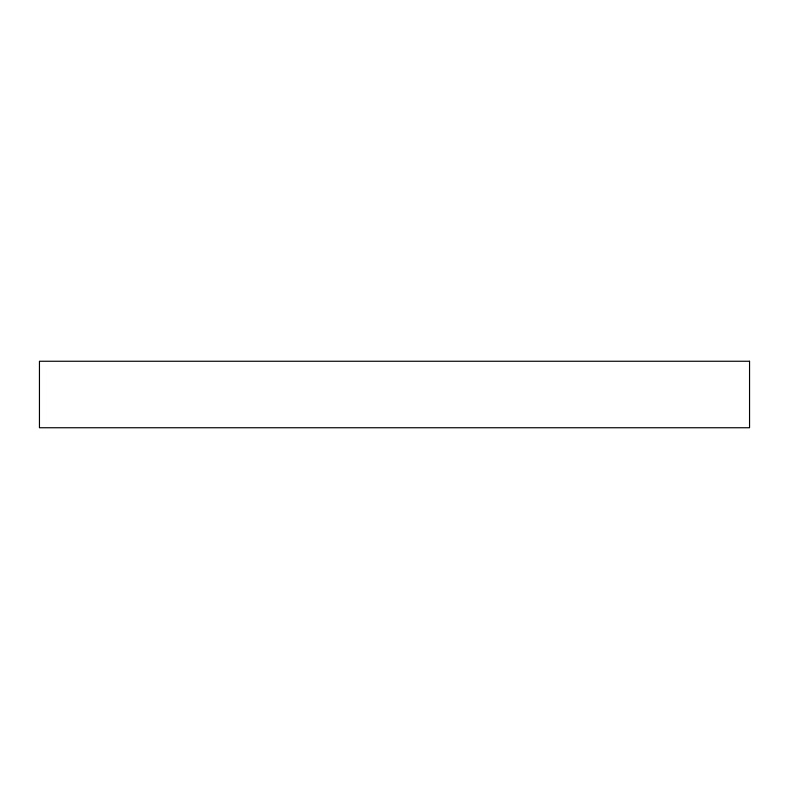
<?xml version="1.0" encoding="UTF-8"?>
<svg xmlns="http://www.w3.org/2000/svg" width="789" height="789" viewBox="0 0 789 789"><rect width="100%" height="100%" fill="white"/><g stroke="black" fill="none" stroke-linecap="round" stroke-linejoin="round"><path stroke-width="1.18" d="M749.55 361.254L39.45 361.254L39.45 427.746L749.55 427.746L749.55 361.254"/></g></svg>
